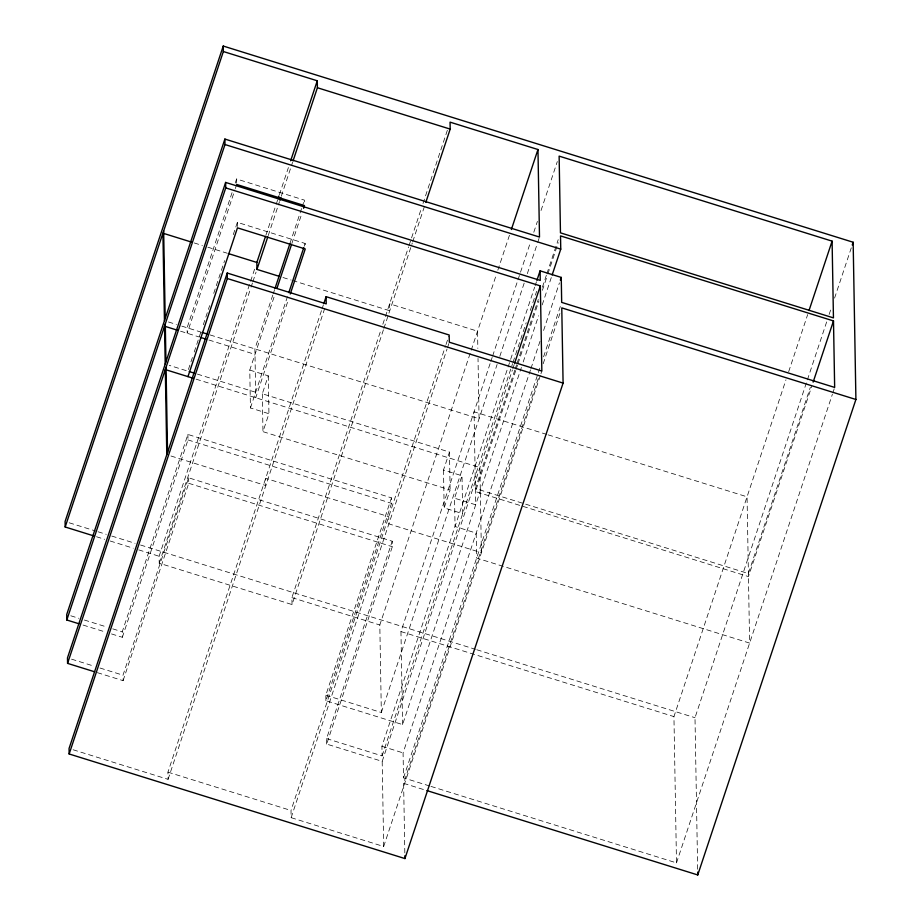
<?xml version="1.0" encoding="UTF-8"?>
<svg xmlns="http://www.w3.org/2000/svg" width="921" height="921" viewBox="0 0 921 921"><rect width="100%" height="100%" fill="white"/><g stroke="black" fill="none" stroke-linecap="round" stroke-linejoin="round"><path stroke-width="0.69" stroke-dasharray="4.61 3.45" d="M232.057 192.639L187.101 327.772L187.193 333.252L234.878 189.933M235.235 183.083L236.593 178.996L304.39 200.11L304.46 204.22M235.327 188.563L236.697 184.476M192.408 357.498L187.861 371.151L169.211 365.338M194.216 352.041L201.48 330.202M203.299 324.733L209.654 305.622M213.741 293.339L224.643 260.585M233.266 234.648L237.353 222.364L305.15 243.478L305.219 247.588M111.499 633.924L122.332 637.297L122.24 631.806L187.896 434.447L391.471 497.858L391.563 503.338L325.907 700.708L402.581 724.585L521.39 367.444M122.332 637.297L187.988 439.927L187.896 434.447M383.424 329.81L292.015 604.556L159.229 563.203L159.114 556.249L255.485 266.526M265.858 235.339L275.782 205.51M276.231 204.151L277.589 200.087M279.397 194.665L288.411 167.553M159.229 563.203L250.627 288.446M251.088 287.087L252.435 283M252.895 281.642L256.061 272.121M268.241 235.511L279.512 201.618M281.319 196.196L292.59 162.303M97.361 672.652L123.092 680.665L123 675.185L188.644 477.815L392.231 541.226L392.323 546.706L326.667 744.076L382.192 761.368L383.677 846.491L291.14 817.675L291.013 810.48L445.568 345.859M123.092 680.665L188.747 483.306L188.644 477.815M272.789 295.088L254.898 348.886L255.75 397.745L288.446 299.463M273.238 293.73L274.596 289.655M289.942 243.524L301.674 208.25M302.134 206.891L304.39 200.11M249.775 370.069L268.276 375.837L262.312 393.774L449.471 452.073L443.496 470.021L462.008 475.777L462.664 513.665L444.164 507.908L450.127 489.96L262.969 431.661L268.944 413.725L250.431 407.957L249.775 370.069L274.239 296.493M291.842 243.581L301.777 213.73M250.431 407.957L287.444 296.712M304.241 246.206L305.15 243.478M73.127 749.763L168.071 779.339L167.944 772.143L321.602 310.239M322.051 308.88L323.398 304.816M168.071 779.339L325.781 305.231M292.015 604.556L291.899 597.602L381.029 329.649M382.848 324.215L408.567 246.874M409.028 245.516L421.196 208.906M423.004 203.483L447.353 130.275M383.873 328.44L412.297 242.983M412.758 241.624L425.375 203.668M325.907 700.708L325.815 695.217L391.471 497.858M446.029 344.512L448.734 336.372M291.14 817.675L447.053 348.99M447.502 347.631L448.861 343.568M326.667 744.076L326.575 738.596L392.231 541.226M325.815 695.217L381.34 712.509L379.809 624.991L470.758 351.592M471.207 350.233L496.028 275.609M497.835 270.187L509.555 234.936M402.581 724.585L400.957 631.576L490.363 362.828M490.812 361.469L492.171 357.394M492.62 356.036L517.498 281.227M517.959 279.869L530.623 241.797M533.789 232.276L537.415 221.397M541.03 210.518L557.32 161.555M381.34 712.509L497.11 364.486M499.815 356.358L524.164 283.15M527.33 273.652L537.242 243.835M537.691 242.476L539.05 238.412M548.145 434.862L747.058 496.81L749.613 643.088L476.629 558.068L476.192 533.098L455.043 526.501L454.548 498.203L462.008 475.777M326.575 738.596L382.088 755.888L381.927 746.286L534.64 287.202M535.101 285.832L536.459 281.745M382.088 755.888L512.583 363.622M513.032 362.264L526.19 322.707M530.277 310.435L536.632 291.335M382.192 761.368L512.398 369.954M512.847 368.607L514.194 364.532M514.77 370.207L475.42 488.521L748.393 573.553L810.376 387.234M515.23 368.849L516.577 364.762M517.038 363.404L538.301 299.486M542.365 287.248L546.441 275.011M546.89 273.652L558.207 239.656M515.737 370.53L475.466 491.572L748.451 576.592L811.781 386.198M516.186 369.171L517.544 365.096M517.993 363.737L538.808 301.179M542.423 290.299L547.396 275.333M547.857 273.974L558.253 242.695M523.197 361.999L538.578 315.765M542.204 304.886L551.702 276.323M429.577 785.97L403.513 777.854L403.076 752.883L530.484 369.897M530.933 368.538L539.982 341.334M543.597 330.455L559.438 282.862M403.513 777.854L539.971 367.675M543.586 356.795L561.234 303.757M404.826 852.892L403.617 783.334L538.658 377.357M543.194 363.726L560.866 310.596M383.677 846.491L540.489 375.1M540.938 373.742L541.847 371.036M430.947 786.396L676.498 862.885L673.942 716.607L785.958 379.855M788.675 371.704L807.671 314.579M697.646 869.228L694.998 717.712L806.934 381.213M807.395 379.843L826.874 321.268M829.142 314.452L831.41 307.649M834.576 298.105L851.798 246.333M676.498 862.885L832.4 394.223M832.849 392.864L834.207 388.777M194.227 242.948L202.39 245.493M207.835 247.185L226.9 253.125M282.977 277.509L291.186 280.065M292.556 280.491L389.756 310.757L389.629 303.803L477.539 331.192L477.838 348.403M546.775 434.436L474.073 411.791L475.697 504.8L454.548 498.203M168.451 321.97L176.441 324.457M181.771 326.115L200.663 331.997M210.149 334.956L479.07 418.721L478.022 358.453M180.539 331.18L199.397 337.063M208.894 340.01L254.99 354.378M197.359 374.099L255.658 392.265M196.092 379.164L479.922 467.569L481.407 552.692L388.881 523.876L388.754 516.681L265.674 478.344L265.801 485.54L168.152 455.124M187.988 439.927L391.563 503.338M188.747 483.306L392.323 546.706M69.202 522.794L96.659 531.336M98.029 531.774L106.26 534.33M111.752 536.045L135.076 543.309M140.568 545.025L475.42 649.317M476.79 649.742L694.998 717.712M96.498 536.747L104.66 539.292M110.106 540.984L133.246 548.191M138.691 549.883L159.114 556.249M291.899 597.602L379.809 624.991M400.957 631.576L673.942 716.607M70.779 615.781L78.907 618.313M84.318 620.006L107.343 627.166M112.753 628.859L122.24 631.806M83.063 625.06L106.088 632.232M381.927 746.286L403.076 752.883M71.539 659.148L94.552 666.32M99.975 668.013L123 675.185M403.617 783.334L425.502 790.149M167.944 772.143L291.013 810.48M449.471 452.073L450.127 489.96M443.496 470.021L444.164 507.908M268.276 375.837L268.944 413.725M262.312 393.774L262.969 431.661M236.593 178.996L236.662 183.106M237.353 222.364L237.434 226.474"/><path stroke-width="1.38" d="M426.872 790.575L697.75 874.95L855.908 399.484L853.157 242.246L223.25 46.05L65.092 521.516L65.184 526.996L93.769 535.895M65.184 526.996L223.354 51.53L223.25 46.05M425.836 202.309L450.185 129.101L450.058 122.148L537.968 149.524L539.499 237.054L224.885 139.059L66.715 614.514L66.807 619.994L78.999 623.793M66.807 619.994L224.977 144.539L224.885 139.059M552.151 274.965L560.751 249.119L560.521 235.903L833.493 320.922L834.656 387.419L561.683 302.387L561.246 277.417L540.086 270.832L540.259 280.421L225.633 182.427L67.475 657.893L67.567 663.373L94.656 671.8M67.567 663.373L225.737 187.907L225.633 182.427M187.965 376.631L237.457 227.844L305.242 248.958L290.265 294.006M225.737 187.907L540.351 285.901L541.847 371.036L449.31 342.209L449.183 335.014L326.115 296.677L326.23 303.872L227.222 273.042L69.052 748.497L69.156 753.977L404.929 858.568L563.088 383.101L561.775 307.879L855.908 399.484M69.156 753.977L227.314 278.522L227.222 273.042M278.867 276.219L256.959 269.404L256.844 262.45L265.409 236.685M278.038 198.729L278.936 196.023M290.668 160.772L317.273 80.783L223.354 51.53M256.959 269.404L267.792 236.87M279.961 200.26L280.87 197.555M293.039 160.945L317.4 87.737L317.273 80.783M275.045 288.308L289.942 243.524M276.945 288.354L291.393 244.94M303.585 208.307L304.483 205.59L236.697 184.476M288.803 292.613L303.792 247.576M323.858 303.458L326.115 296.677M511.362 229.513L537.968 149.524M536.92 280.375L540.086 270.832M514.643 363.185L540.351 285.901M560.336 280.145L561.246 277.417M809.029 310.504L832.1 241.141L559.128 156.121L560.463 232.852L833.447 317.883L832.1 241.141M852.259 244.974L853.157 242.246M813.139 382.123L833.493 320.922M317.4 87.737L450.185 129.101M224.977 144.539L560.751 249.119M191.51 242.096L162.925 233.197L164.445 320.715M228.258 253.54L256.844 262.45M227.314 278.522L563.088 383.101M202.021 332.423L207.444 334.104M177.868 330.351L164.548 326.207L165.204 364.094M200.755 337.477L206.177 339.17M189.219 371.566L194.642 373.258M193.387 378.312L165.308 369.574L166.793 454.698M697.692 872.095L697.75 874.95M404.883 855.724L404.929 858.568M163.662 230.952L165.193 318.482M165.296 323.962L165.953 361.849M166.045 367.329L167.541 452.453"/></g></svg>
